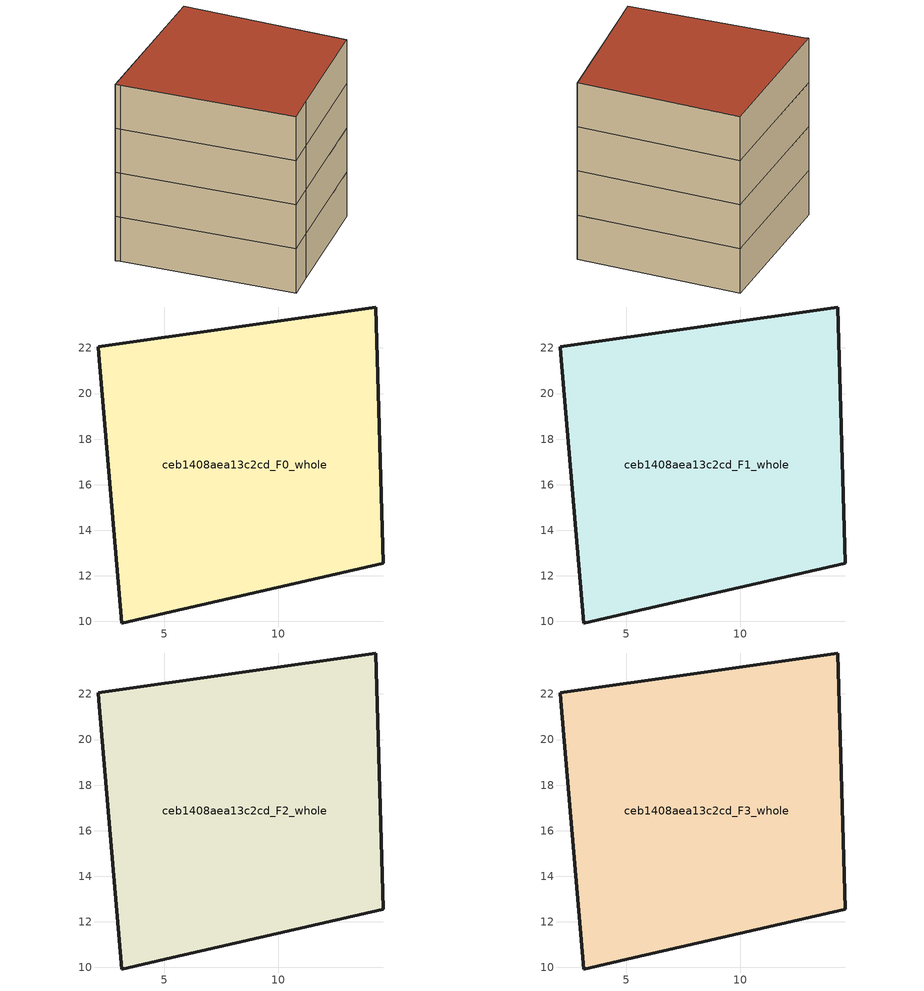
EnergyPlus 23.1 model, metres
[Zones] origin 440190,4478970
ceb1408aea13c2cd_F0_whole
 floor ground (EU_floor_Construction): 14.29,23.8 14.63,12.56 5.32,10.44 3.14,9.93 2.13,21.72 2.1,22.05 z0
 wall outside (EU_wall_Construction): 3.14,9.93 5.32,10.44 14.63,12.56 14.29,23.8 2.1,22.05 2.13,21.72 3.14,9.93 z0:3
ceb1408aea13c2cd_F1_whole
 floor to ceb1408aea13c2cd_F0_whole (EU_floor_Construction): 14.29,23.8 14.63,12.56 5.32,10.44 3.14,9.93 2.13,21.72 2.1,22.05 z3
 wall outside (EU_wall_Construction): 3.14,9.93 5.32,10.44 14.63,12.56 14.29,23.8 2.1,22.05 2.13,21.72 3.14,9.93 z3:6
ceb1408aea13c2cd_F2_whole
 floor to ceb1408aea13c2cd_F1_whole (EU_floor_Construction): 14.29,23.8 14.63,12.56 5.32,10.44 3.14,9.93 2.13,21.72 2.1,22.05 z6
 wall outside (EU_wall_Construction): 3.14,9.93 5.32,10.44 14.63,12.56 14.29,23.8 2.1,22.05 2.13,21.72 3.14,9.93 z6:9
ceb1408aea13c2cd_F3_whole
 floor to ceb1408aea13c2cd_F2_whole (EU_floor_Construction): 14.29,23.8 14.63,12.56 5.32,10.44 3.14,9.93 2.13,21.72 2.1,22.05 z9
 wall outside (EU_wall_Construction): 3.14,9.93 5.32,10.44 14.63,12.56 14.29,23.8 2.1,22.05 2.13,21.72 3.14,9.93 z9:12
 roof outside (EU_roof_Construction): 14.63,12.56 14.29,23.8 2.1,22.05 2.13,21.72 3.14,9.93 5.32,10.44 z12
[Building]
EU S2 Campaign: North Axis=0; Terrain=City; Solar Distribution=FullExterior
[Site:Location]
Madrid: Latitude=40.5; Longitude=-3.5; Time Zone=1; Elevation=609
[SizingPeriod:WeatherFileDays]
AnnualSizingPeriod: Begin Month=1; Begin Day of Month=1; End Month=12; End Day of Month=31; Day of Week for Start Day=Monday; Use Weather File Daylight Saving Period=No; Use Weather File Rain and Snow Indicators=No
[MATERIAL]
EU_InternalMass_Material: Roughness=MediumRough; Thickness=0.1; Conductivity=1; Density=1800; Specific Heat=900; Thermal Absorptance=0.9; Solar Absorptance=0.7; Visible Absorptance=0.7
[MATERIAL:NOMASS] Roughness=MediumRough; Thermal Absorptance=0.9; Solar Absorptance=0.7; Visible Absorptance=0.7
Name | Thermal Resistance
EU_wall_NoMass | 1.60022
EU_roof_NoMass | 1.57597
EU_floor_NoMass | 0.470652
[CONSTRUCTION]
EU_wall_Construction: EU_wall_NoMass
EU_roof_Construction: EU_roof_NoMass
EU_floor_Construction: EU_floor_NoMass
EU_InternalMass_Construction: EU_InternalMass_Material
[ZONE] Type=1; Multiplier=1; Ceiling Height=autocalculate; Volume=419.083; Floor Area=autocalculate; Part of Total Floor Area=Yes
ceb1408aea13c2cd_F0_whole; ceb1408aea13c2cd_F1_whole; ceb1408aea13c2cd_F2_whole; ceb1408aea13c2cd_F3_whole
[INTERNALMASS] Construction=EU_InternalMass_Construction; Surface Area=139.694
Name | Zone or ZoneList
ceb1408aea13c2cd_F0_whole_EU_InternalMass | ceb1408aea13c2cd_F0_whole
ceb1408aea13c2cd_F1_whole_EU_InternalMass | ceb1408aea13c2cd_F1_whole
ceb1408aea13c2cd_F2_whole_EU_InternalMass | ceb1408aea13c2cd_F2_whole
ceb1408aea13c2cd_F3_whole_EU_InternalMass | ceb1408aea13c2cd_F3_whole
[OTHEREQUIPMENT] Fuel Type=Electricity; Design Level Calculation Method=Watts/Area; Power per Zone Floor Area=1; Fraction Latent=0; Fraction Radiant=0; Fraction Lost=0; Carbon Dioxide Generation Rate=0; EndUse Subcategory=EU_Step8_InternalGains
Name | Zone or ZoneList or Space or SpaceList | Schedule
EU_Step8_InternalGain_ceb1408aea13c2cd_F0_whole_f000 | ceb1408aea13c2cd_F0_whole | EU_Step8_GainSchedule_ceb1408aea13c2cd_F0_whole_f000
EU_Step8_InternalGain_ceb1408aea13c2cd_F1_whole_f000 | ceb1408aea13c2cd_F1_whole | EU_Step8_GainSchedule_ceb1408aea13c2cd_F1_whole_f000
EU_Step8_InternalGain_ceb1408aea13c2cd_F2_whole_f000 | ceb1408aea13c2cd_F2_whole | EU_Step8_GainSchedule_ceb1408aea13c2cd_F2_whole_f000
EU_Step8_InternalGain_ceb1408aea13c2cd_F3_whole_f000 | ceb1408aea13c2cd_F3_whole | EU_Step8_GainSchedule_ceb1408aea13c2cd_F3_whole_f000
[ZONEVENTILATION:DESIGNFLOWRATE] Schedule=EU_AlwaysOn; Design Flow Rate Calculation Method=AirChanges/Hour; Air Changes per Hour=0.480704; Ventilation Type=Natural; Fan Pressure Rise=0; Fan Total Efficiency=1; Constant Term Coefficient=1; Temperature Term Coefficient=0; Velocity Term Coefficient=0; Velocity Squared Term Coefficient=0; Minimum Indoor Temperature=-100; Maximum Indoor Temperature=100; Delta Temperature=-100; Minimum Outdoor Temperature=-100; Maximum Outdoor Temperature=100; Maximum Wind Speed=40
Name | Zone or ZoneList or Space or SpaceList
EU_ConstantAir_ceb1408aea13c2cd_F0_whole | ceb1408aea13c2cd_F0_whole
EU_ConstantAir_ceb1408aea13c2cd_F1_whole | ceb1408aea13c2cd_F1_whole
EU_ConstantAir_ceb1408aea13c2cd_F2_whole | ceb1408aea13c2cd_F2_whole
EU_ConstantAir_ceb1408aea13c2cd_F3_whole | ceb1408aea13c2cd_F3_whole
[HVACTEMPLATE:THERMOSTAT] Constant Heating Setpoint=20; Constant Cooling Setpoint=50
EU_HeatOnly_ceb1408aea13c2cd_F0_whole; EU_HeatOnly_ceb1408aea13c2cd_F1_whole; EU_HeatOnly_ceb1408aea13c2cd_F2_whole; EU_HeatOnly_ceb1408aea13c2cd_F3_whole
[HVACTEMPLATE:ZONE:IDEALLOADSAIRSYSTEM] System Availability Schedule=EU_AlwaysOn; Maximum Heating Supply Air Temperature=50; Minimum Cooling Supply Air Temperature=13; Maximum Heating Supply Air Humidity Ratio=0.0156; Minimum Cooling Supply Air Humidity Ratio=0.0077; Heating Limit=NoLimit; Cooling Limit=NoLimit; Heating Availability Schedule=EU_AlwaysOn; Cooling Availability Schedule=EU_CoolingOff; Dehumidification Control Type=ConstantSensibleHeatRatio; Cooling Sensible Heat Ratio=0.7; Dehumidification Setpoint=60; Humidification Control Type=None; Humidification Setpoint=30; Outdoor Air Method=None; Outdoor Air Flow Rate per Person=0.00944; Outdoor Air Flow Rate per Zone Floor Area=0; Outdoor Air Flow Rate per Zone=0; Demand Controlled Ventilation Type=None; Outdoor Air Economizer Type=NoEconomizer; Heat Recovery Type=None; Sensible Heat Recovery Effectiveness=0.7; Latent Heat Recovery Effectiveness=0.65
Name | Template Thermostat
ceb1408aea13c2cd_F0_whole | EU_HeatOnly_ceb1408aea13c2cd_F0_whole
ceb1408aea13c2cd_F1_whole | EU_HeatOnly_ceb1408aea13c2cd_F1_whole
ceb1408aea13c2cd_F2_whole | EU_HeatOnly_ceb1408aea13c2cd_F2_whole
ceb1408aea13c2cd_F3_whole | EU_HeatOnly_ceb1408aea13c2cd_F3_whole
[SIZING:ZONE] Zone Cooling Design Supply Air Temperature Input Method=SupplyAirTemperature; Zone Cooling Design Supply Air Temperature=13; Zone Heating Design Supply Air Temperature Input Method=SupplyAirTemperature; Zone Heating Design Supply Air Temperature=50; Zone Cooling Design Supply Air Humidity Ratio=0.008; Zone Heating Design Supply Air Humidity Ratio=0.008; Cooling Design Air Flow Method=DesignDay; Cooling Design Air Flow Rate=0; Cooling Minimum Air Flow per Zone Floor Area=0.000762; Cooling Minimum Air Flow=0; Cooling Minimum Air Flow Fraction=0.2; Heating Design Air Flow Method=DesignDay; Heating Design Air Flow Rate=0; Heating Maximum Air Flow per Zone Floor Area=0.002032; Heating Maximum Air Flow=0.141576; Heating Maximum Air Flow Fraction=0.3; Account for Dedicated Outdoor Air System=No; Dedicated Outdoor Air System Control Strategy=NeutralSupplyAir; Dedicated Outdoor Air Low Setpoint Temperature for Design=autosize; Dedicated Outdoor Air High Setpoint Temperature for Design=autosize; Zone Load Sizing Method=Sensible Load Only No Latent Load; Zone Latent Cooling Design Supply Air Humidity Ratio Input Method=HumidityRatioDifference; Zone Cooling Design Supply Air Humidity Ratio Difference=0.005; Zone Latent Heating Design Supply Air Humidity Ratio Input Method=HumidityRatioDifference; Zone Humidification Design Supply Air Humidity Ratio Difference=0.005
ceb1408aea13c2cd_F0_whole; ceb1408aea13c2cd_F1_whole; ceb1408aea13c2cd_F2_whole; ceb1408aea13c2cd_F3_whole
[SCHEDULE:CONSTANT]
Name | Hourly Value
EU_AlwaysOn | 1
EU_CoolingOff | 0
[SCHEDULE:FILE] Column Number=1; Rows to Skip at Top=0; Number of Hours of Data=8760; Column Separator=Comma; Interpolate to Timestep=No; Minutes per Item=60; Adjust Schedule for Daylight Savings=Yes
Name | File
EU_Step8_GainSchedule_ceb1408aea13c2cd_F0_whole_f000 | C:\Users\o_iseri\Desktop\OpenUBEM\openubem\outputs\eu_evidence\EU-11\ES-MAD-BERRUGUETE\idfs\ceb1408aea13c2cd\ceb1408aea13c2cd_F0_whole_f000_gain.csv
EU_Step8_GainSchedule_ceb1408aea13c2cd_F1_whole_f000 | C:\Users\o_iseri\Desktop\OpenUBEM\openubem\outputs\eu_evidence\EU-11\ES-MAD-BERRUGUETE\idfs\ceb1408aea13c2cd\ceb1408aea13c2cd_F1_whole_f000_gain.csv
EU_Step8_GainSchedule_ceb1408aea13c2cd_F2_whole_f000 | C:\Users\o_iseri\Desktop\OpenUBEM\openubem\outputs\eu_evidence\EU-11\ES-MAD-BERRUGUETE\idfs\ceb1408aea13c2cd\ceb1408aea13c2cd_F2_whole_f000_gain.csv
EU_Step8_GainSchedule_ceb1408aea13c2cd_F3_whole_f000 | C:\Users\o_iseri\Desktop\OpenUBEM\openubem\outputs\eu_evidence\EU-11\ES-MAD-BERRUGUETE\idfs\ceb1408aea13c2cd\ceb1408aea13c2cd_F3_whole_f000_gain.csv
